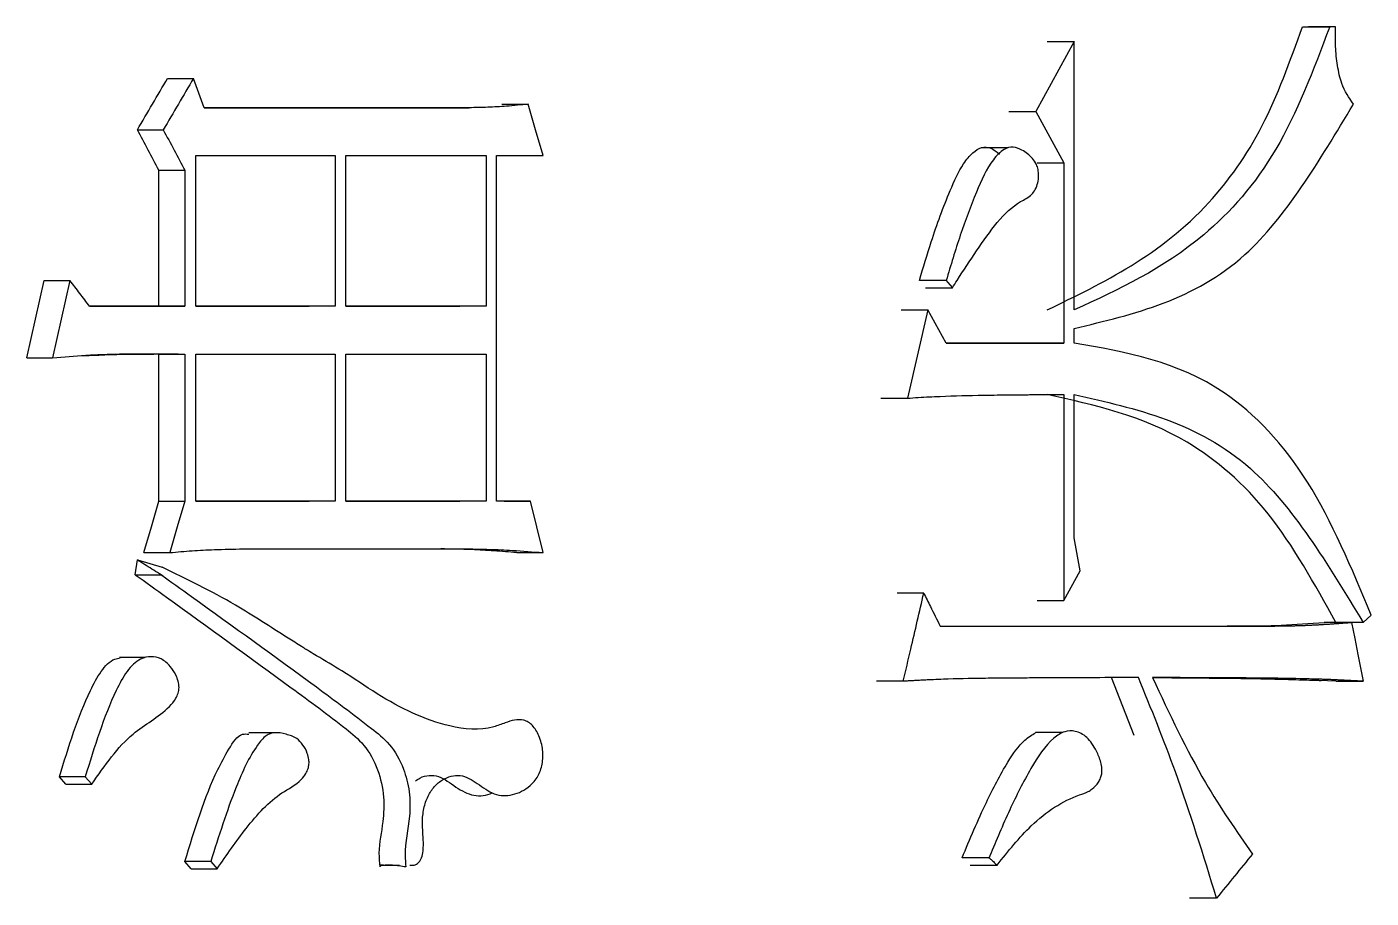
# Model space of a CAD drawing. Header units: millimetres. Extents: x 1890 to 4327, y 775 to 2498.
# Drawn here: x 3067.687 to 3071.641, y 1123.597 to 1126.16 of the extents above; entities that cross this region are included whole.
import ezdxf

# ---------------------------------------------------------------- set-up
doc = ezdxf.new("R2010")
doc.units = ezdxf.units.MM

msp = doc.modelspace()

# ---------------------------------------------------------------- linework, layer by layer
at = {"color": 7, "linetype": 'Continuous', "lineweight": 25}
for p, q in [((3071.5368, 1126.1603), (3071.4568, 1126.1603)), ((3071.5368, 1126.1603), (3071.5194, 1126.1603)), ((3070.7674, 1126.117), (3070.6544, 1125.9115)), ((3070.6883, 1126.117), (3070.7674, 1126.117)), ((3070.7674, 1125.3274), (3070.7674, 1126.117)), ((3068.1009, 1126.0088), (3068.177, 1126.0088)), ((3068.9879, 1125.9223), (3068.2088, 1125.9223)), ((3068.2088, 1125.9223), (3068.9107, 1125.9223)), ((3068.9109, 1125.9223), (3068.9879, 1125.9223)), ((3069.0845, 1125.9331), (3069.1618, 1125.9331)), ((3070.5755, 1125.9115), (3070.6544, 1125.9115)), ((3070.6544, 1125.9115), (3070.7377, 1125.76)), ((3068.0121, 1125.8574), (3068.0881, 1125.8574)), ((3070.5739, 1125.8047), (3070.4945, 1125.8047)), ((3068.1834, 1125.3381), (3068.1834, 1125.7816)), ((3068.1834, 1125.7816), (3068.5939, 1125.7816)), ((3068.5939, 1125.7816), (3068.5939, 1125.3381)), ((3068.6253, 1125.3381), (3068.6253, 1125.7816)), ((3068.6253, 1125.7816), (3069.0377, 1125.7816)), ((3069.0377, 1125.7816), (3069.0377, 1125.3381)), ((3069.0687, 1125.7816), (3069.2052, 1125.7816)), ((3069.0687, 1124.7648), (3069.0687, 1125.7816)), ((3070.6587, 1125.76), (3070.7377, 1125.76)), ((3070.7377, 1125.76), (3070.7377, 1125.23)), ((3068.0755, 1125.7384), (3068.1517, 1125.7384)), ((3068.0755, 1125.3381), (3068.0755, 1125.7384)), ((3068.1517, 1125.7384), (3068.1517, 1125.3381)), ((3067.738, 1125.4138), (3067.8137, 1125.4138)), ((3070.3913, 1125.4139), (3070.3123, 1125.4139)), ((3070.3302, 1125.3923), (3070.4093, 1125.3923)), ((3068.1517, 1125.3381), (3067.8713, 1125.3381)), ((3067.8713, 1125.3381), (3068.0755, 1125.3381)), ((3068.0755, 1125.3381), (3068.1517, 1125.3381)), ((3068.5939, 1125.3381), (3068.1834, 1125.3381)), ((3068.1834, 1125.3381), (3068.5172, 1125.3381)), ((3068.5939, 1125.3381), (3068.5173, 1125.3381)), ((3069.0377, 1125.3381), (3068.6253, 1125.3381)), ((3068.6253, 1125.3381), (3068.9604, 1125.3381)), ((3069.0377, 1125.3381), (3068.9605, 1125.3381)), ((3070.2587, 1125.3273), (3070.3373, 1125.3273)), ((3070.3373, 1125.3273), (3070.2772, 1125.0677)), ((3070.3914, 1125.23), (3070.3373, 1125.3273)), ((3070.7674, 1125.23), (3070.7674, 1125.2732)), ((3070.7377, 1125.23), (3070.3914, 1125.23)), ((3070.3914, 1125.23), (3070.6583, 1125.23)), ((3070.6587, 1125.23), (3070.7377, 1125.23)), ((3067.6869, 1125.1867), (3067.7625, 1125.1867)), ((3068.0755, 1125.1975), (3068.1517, 1125.1975)), ((3068.0755, 1124.7648), (3068.0755, 1125.1975)), ((3068.1517, 1125.1975), (3068.1516, 1124.7648)), ((3068.1834, 1124.7648), (3068.1834, 1125.1975)), ((3068.1834, 1125.1975), (3068.5939, 1125.1975)), ((3068.5939, 1125.1975), (3068.5939, 1124.7648)), ((3068.6253, 1124.7648), (3068.6253, 1125.1975)), ((3068.6253, 1125.1975), (3069.0377, 1125.1975)), ((3069.0377, 1125.1975), (3069.0377, 1124.7648)), ((3070.1986, 1125.0677), (3070.2772, 1125.0677)), ((3070.7377, 1125.0785), (3070.7377, 1124.4728)), ((3070.7674, 1124.6567), (3070.7674, 1125.0785)), ((3068.0755, 1124.7648), (3068.1516, 1124.7648)), ((3068.5939, 1124.7648), (3068.1834, 1124.7648)), ((3068.1834, 1124.7648), (3068.5172, 1124.7648)), ((3068.5939, 1124.7648), (3068.5173, 1124.7648)), ((3069.0377, 1124.7648), (3068.6253, 1124.7648)), ((3068.6253, 1124.7648), (3068.9604, 1124.7648)), ((3069.0377, 1124.7648), (3068.9605, 1124.7648)), ((3069.168, 1124.7648), (3069.0687, 1124.7648)), ((3069.0907, 1124.7648), (3069.168, 1124.7648)), ((3070.7852, 1124.5593), (3070.7674, 1124.6567)), ((3068.0311, 1124.6134), (3068.1072, 1124.6134)), ((3068.3228, 1124.6242), (3068.9817, 1124.6242)), ((3068.9046, 1124.6242), (3068.9817, 1124.6242)), ((3069.1278, 1124.6134), (3069.2052, 1124.6134)), ((3068.0057, 1124.5484), (3068.0121, 1124.5917)), ((3068.0121, 1124.5917), (3068.0849, 1124.5701)), ((3070.7377, 1124.4728), (3070.7852, 1124.5593)), ((3070.3253, 1124.4944), (3070.2467, 1124.4944)), ((3070.6587, 1124.4728), (3070.7377, 1124.4728)), ((3071.618, 1124.4079), (3071.6412, 1124.4295)), ((3070.3733, 1124.397), (3071.2979, 1124.397)), ((3070.3733, 1124.397), (3071.2177, 1124.397)), ((3071.2979, 1124.397), (3071.2181, 1124.397)), ((3071.5832, 1124.4079), (3071.5031, 1124.4079)), ((3071.618, 1124.4079), (3071.5379, 1124.4079)), ((3068.0353, 1124.305), (3067.9593, 1124.305)), ((3070.2651, 1124.2348), (3070.1866, 1124.2348)), ((3070.9437, 1124.0754), (3070.8772, 1124.2456)), ((3071.0599, 1124.2451), (3070.9984, 1124.2453)), ((3071.5374, 1124.2348), (3071.4628, 1124.2376)), ((3071.5379, 1124.2348), (3071.618, 1124.2348)), ((3068.4169, 1124.0832), (3068.34, 1124.0832)), ((3070.7338, 1124.0839), (3070.6542, 1124.0839)), ((3067.8019, 1123.9319), (3067.7828, 1123.9535)), ((3067.8585, 1123.9535), (3067.8777, 1123.9319)), ((3067.8019, 1123.9319), (3067.8777, 1123.9319)), ((3068.1706, 1123.6831), (3068.1516, 1123.7047)), ((3068.2278, 1123.7047), (3068.2468, 1123.6831)), ((3068.1706, 1123.6831), (3068.2468, 1123.6831)), ((3070.4619, 1123.6939), (3070.5411, 1123.6939)), ((3071.1866, 1123.5967), (3071.107, 1123.5967))]:
    msp.add_line(p, q, dxfattribs=at)
at = {"color": 7, "linetype": 'Continuous', "lineweight": 25, "flags": 128}
for points in [[(3071.4394, 1126.1603), (3071.4712, 1126.1603), (3071.5194, 1126.1603)], [(3068.2088, 1125.9223), (3068.1929, 1125.9655), (3068.177, 1126.0088)], [(3069.2052, 1125.7816), (3069.1835, 1125.8574), (3069.1618, 1125.9331)], [(3067.6869, 1125.1867), (3067.7125, 1125.3003), (3067.738, 1125.4138)], [(3067.8137, 1125.4138), (3067.7881, 1125.3003), (3067.7625, 1125.1867)], [(3070.3913, 1125.4139), (3070.3959, 1125.4084), (3070.4026, 1125.4003), (3070.4093, 1125.3923)], [(3068.0311, 1124.6134), (3068.0533, 1124.6891), (3068.0755, 1124.7648)], [(3068.1516, 1124.7648), (3068.1294, 1124.6891), (3068.1072, 1124.6134)], [(3069.2052, 1124.6134), (3069.1866, 1124.6891), (3069.168, 1124.7648)], [(3068.0057, 1124.5484), (3068.0399, 1124.5484), (3068.0608, 1124.5484), (3068.0817, 1124.5484)], [(3071.5832, 1124.4079), (3071.5928, 1124.3605), (3071.6023, 1124.3132), (3071.618, 1124.2348)], [(3067.8585, 1123.9535), (3067.8304, 1123.9535), (3067.8066, 1123.9535), (3067.7828, 1123.9535)], [(3068.2278, 1123.7047), (3068.2, 1123.7047), (3068.1758, 1123.7047), (3068.1516, 1123.7047)]]:
    msp.add_lwpolyline(points, dxfattribs=at)
at = {"color": 7, "linetype": 'Continuous', "lineweight": 25}
for points, knots in [([(3070.6879, 1125.3274), (3070.8548, 1125.4079), (3071.0892, 1125.5212), (3071.3305, 1125.8587), (3071.4025, 1126.0589), (3071.4389, 1126.1603)], [0, 0, 0, 0, 0.549349, 0.771863, 1, 1, 1, 1]), ([(3071.5194, 1126.1603), (3071.4712, 1126.0333), (3071.3763, 1125.783), (3071.1133, 1125.4866), (3070.898, 1125.3874), (3070.7674, 1125.3274)], [0, 0, 0, 0, 0.288413, 0.568681, 1, 1, 1, 1]), ([(3071.589, 1125.9331), (3071.5763, 1125.9518), (3071.555, 1125.9831), (3071.5413, 1126.0464), (3071.5358, 1126.1028), (3071.5365, 1126.1411), (3071.5368, 1126.1603)], [0, 0, 0, 0, 0.328875, 0.550213, 0.774687, 1, 1, 1, 1]), ([(3068.0121, 1125.8574), (3068.0269, 1125.8826), (3068.0565, 1125.9331), (3068.0861, 1125.9836), (3068.1009, 1126.0088)], [0, 0, 0, 0, 0.499999, 1, 1, 1, 1]), ([(3068.177, 1126.0088), (3068.1622, 1125.9836), (3068.1326, 1125.9331), (3068.1029, 1125.8826), (3068.0881, 1125.8574)], [0, 0, 0, 0, 0.499999, 1, 1, 1, 1]), ([(3069.1618, 1125.9331), (3069.1405, 1125.9308), (3069.101, 1125.9264), (3069.043, 1125.9235), (3069.0063, 1125.9227), (3068.9879, 1125.9223)], [0, 0, 0, 0, 0.368696, 0.68428, 1, 1, 1, 1]), ([(3070.7674, 1125.2732), (3070.9448, 1125.315), (3071.2652, 1125.3904), (3071.4891, 1125.7656), (3071.589, 1125.9331)], [0, 0, 0, 0, 0.55346, 1, 1, 1, 1]), ([(3068.0755, 1125.7384), (3068.065, 1125.7582), (3068.0438, 1125.7979), (3068.0227, 1125.8375), (3068.0121, 1125.8574)], [0, 0, 0, 0, 0.5, 1, 1, 1, 1]), ([(3068.0881, 1125.8574), (3068.0987, 1125.8375), (3068.1199, 1125.7979), (3068.1411, 1125.7582), (3068.1517, 1125.7384)], [0, 0, 0, 0, 0.5, 1, 1, 1, 1]), ([(3070.3123, 1125.4139), (3070.3237, 1125.4522), (3070.3507, 1125.5432), (3070.3933, 1125.6591), (3070.434, 1125.7495), (3070.4672, 1125.7901), (3070.4948, 1125.808), (3070.523, 1125.8066), (3070.5394, 1125.793), (3070.5477, 1125.7861)], [0, 0, 0, 0, 0.214509, 0.509856, 0.682333, 0.775387, 0.849127, 0.923756, 1, 1, 1, 1]), ([(3070.4093, 1125.3923), (3070.414, 1125.3997), (3070.4374, 1125.4367), (3070.4997, 1125.5297), (3070.5698, 1125.631), (3070.6373, 1125.6594), (3070.654, 1125.6811), (3070.6611, 1125.7008), (3070.6638, 1125.7215), (3070.6621, 1125.7406), (3070.6559, 1125.7585), (3070.6404, 1125.7803), (3070.6168, 1125.7974), (3070.5881, 1125.8098), (3070.5578, 1125.8003), (3070.5173, 1125.7594), (3070.4762, 1125.6683), (3070.4314, 1125.548), (3070.4047, 1125.4587), (3070.3913, 1125.4139)], [0, 0, 0, 0, 0.025946, 0.129765, 0.338783, 0.385933, 0.404152, 0.422428, 0.440778, 0.454644, 0.468541, 0.48998, 0.535407, 0.570955, 0.607001, 0.655235, 0.757864, 0.878395, 1, 1, 1, 1]), ([(3067.8713, 1125.3381), (3067.8617, 1125.3507), (3067.8425, 1125.376), (3067.8233, 1125.4012), (3067.8137, 1125.4138)], [0, 0, 0, 0, 0.5000004, 1, 1, 1, 1]), ([(3071.6412, 1124.4295), (3071.5838, 1124.5676), (3071.4709, 1124.8395), (3071.1696, 1125.1599), (3070.9191, 1125.2035), (3070.7674, 1125.23)], [0, 0, 0, 0, 0.289357, 0.569882, 1, 1, 1, 1]), ([(3067.7625, 1125.1867), (3067.795, 1125.1894), (3067.8316, 1125.1925), (3067.8702, 1125.1946), (3067.8804, 1125.1951), (3067.8906, 1125.1956), (3067.9027, 1125.1961), (3067.9149, 1125.1965), (3067.9271, 1125.1969), (3067.9393, 1125.1973), (3067.9515, 1125.1976), (3067.9636, 1125.1978), (3067.9758, 1125.198), (3067.988, 1125.1981), (3068.0001, 1125.1982), (3068.0123, 1125.1983), (3068.0244, 1125.1984), (3068.0366, 1125.1984), (3068.0487, 1125.1983), (3068.0609, 1125.1983), (3068.071, 1125.1982), (3068.0791, 1125.1982), (3068.0852, 1125.1982), (3068.0912, 1125.1981), (3068.0973, 1125.1981), (3068.1034, 1125.198), (3068.1094, 1125.1979), (3068.1155, 1125.1979), (3068.1216, 1125.1978), (3068.1276, 1125.1978), (3068.1337, 1125.1977), (3068.1417, 1125.1976), (3068.1477, 1125.1975), (3068.1517, 1125.1975)], [0, 0, 0, 0, 0.250151, 0.281419, 0.297053, 0.328322, 0.35959, 0.390858, 0.422126, 0.453395, 0.484663, 0.515931, 0.5472, 0.578468, 0.609736, 0.641004, 0.672273, 0.703541, 0.734809, 0.766077, 0.797346, 0.81298, 0.828614, 0.844248, 0.859882, 0.875516, 0.891151, 0.906785, 0.922419, 0.938053, 0.953687, 0.969321, 1, 1, 1, 1]), ([(3067.8484, 1125.1934), (3067.8494, 1125.1933), (3067.8592, 1125.193), (3067.9533, 1125.1973), (3068.0161, 1125.1975), (3068.0507, 1125.1976), (3068.0608, 1125.1976), (3068.0606, 1125.1976), (3068.0605, 1125.1976)], [0, 0, 0, 0, 0.055768, 0.55582, 0.7982, 0.940395, 0.975861, 1, 1, 1, 1]), ([(3070.2772, 1125.0677), (3070.2985, 1125.0692), (3070.3305, 1125.0714), (3070.4052, 1125.0744), (3070.4797, 1125.0764), (3070.546, 1125.0773), (3070.5712, 1125.0775), (3070.5778, 1125.0776), (3070.5844, 1125.0777), (3070.5924, 1125.0777), (3070.6003, 1125.0778), (3070.6069, 1125.0779), (3070.6136, 1125.0779), (3070.6202, 1125.078), (3070.6281, 1125.078), (3070.6361, 1125.0781), (3070.644, 1125.0781), (3070.6506, 1125.0782), (3070.6572, 1125.0782), (3070.6638, 1125.0782), (3070.6718, 1125.0783), (3070.6784, 1125.0783), (3070.6836, 1125.0783), (3070.6876, 1125.0783), (3070.6916, 1125.0784), (3070.6955, 1125.0784), (3070.6995, 1125.0784), (3070.7035, 1125.0784), (3070.7074, 1125.0784), (3070.7114, 1125.0784), (3070.7153, 1125.0785), (3070.7193, 1125.0785), (3070.7226, 1125.0785), (3070.7259, 1125.0785), (3070.7307, 1125.0785), (3070.7349, 1125.0785), (3070.7377, 1125.0785)], [0, 0, 0, 0, 0.1383433, 0.207516, 0.4842053, 0.6225493, 0.6398422, 0.6484887, 0.6657816, 0.6830745, 0.7003674, 0.7176603, 0.7263067, 0.7435996, 0.7608926, 0.7781855, 0.7954784, 0.8127713, 0.8214177, 0.8387106, 0.8560035, 0.8732965, 0.8819429, 0.8905894, 0.8992358, 0.9078823, 0.9165287, 0.9251752, 0.9338216, 0.9424681, 0.9511145, 0.959761, 0.9684074, 0.9727307, 0.9813771, 1, 1, 1, 1]), ([(3071.5374, 1124.4079), (3071.4747, 1124.5213), (3071.3507, 1124.7453), (3071.059, 1124.9959), (3070.8281, 1125.0473), (3070.6879, 1125.0785)], [0, 0, 0, 0, 0.287054, 0.56721, 1, 1, 1, 1]), ([(3070.7674, 1125.0785), (3070.9503, 1125.0374), (3071.281, 1124.9631), (3071.5139, 1124.5795), (3071.618, 1124.4079)], [0, 0, 0, 0, 0.552698, 1, 1, 1, 1]), ([(3068.1072, 1124.6134), (3068.129, 1124.6153), (3068.1728, 1124.6192), (3068.2447, 1124.6229), (3068.2946, 1124.6237), (3068.3228, 1124.6242)], [0, 0, 0, 0, 0.303893, 0.607799, 1, 1, 1, 1]), ([(3069.1277, 1124.6134), (3069.1056, 1124.6151), (3069.0614, 1124.6185), (3068.987, 1124.6229), (3068.9346, 1124.6237), (3068.9045, 1124.6242)], [0, 0, 0, 0, 0.29793, 0.595868, 1, 1, 1, 1]), ([(3068.9817, 1124.6242), (3069.0039, 1124.6239), (3069.0484, 1124.6233), (3069.1229, 1124.6198), (3069.1751, 1124.6157), (3069.2052, 1124.6134)], [0, 0, 0, 0, 0.297543, 0.595099, 1, 1, 1, 1]), ([(3068.0876, 1124.5442), (3068.0729, 1124.5533), (3068.051, 1124.567), (3068.027, 1124.5822), (3068.0165, 1124.5889), (3068.0132, 1124.591), (3068.0121, 1124.5917)], [0, 0, 0, 0, 0.582257, 0.869629, 0.954439, 1, 1, 1, 1]), ([(3068.8133, 1123.6939), (3068.8177, 1123.6933), (3068.8265, 1123.6922), (3068.837, 1123.6989), (3068.844, 1123.707), (3068.8495, 1123.7181), (3068.8542, 1123.7421), (3068.8527, 1123.7726), (3068.8512, 1123.8001), (3068.85, 1123.8279), (3068.8533, 1123.8607), (3068.8658, 1123.8974), (3068.8851, 1123.9264), (3068.9088, 1123.9458), (3068.9348, 1123.9569), (3068.9704, 1123.9599), (3069.0126, 1123.9352), (3069.0607, 1123.897), (3069.1163, 1123.8974), (3069.1608, 1123.9183), (3069.1874, 1123.9484), (3069.1981, 1123.972), (3069.2031, 1123.9913), (3069.2053, 1124.0118), (3069.2044, 1124.0332), (3069.2003, 1124.0542), (3069.1934, 1124.0739), (3069.1847, 1124.0913), (3069.1741, 1124.1051), (3069.1618, 1124.1149), (3069.1352, 1124.1264), (3069.1002, 1124.115), (3069.0298, 1124.0881), (3068.8986, 1124.1005), (3068.7505, 1124.1726), (3068.6241, 1124.2604), (3068.5571, 1124.2989), (3068.5233, 1124.3192), (3068.5133, 1124.3253), (3068.51, 1124.3272), (3068.5075, 1124.3288), (3068.5027, 1124.3318), (3068.4849, 1124.3431), (3068.4167, 1124.3856), (3068.2831, 1124.4744), (3068.1573, 1124.5351), (3068.0849, 1124.5701)], [0, 0, 0, 0, 0.00737, 0.015009, 0.018555, 0.022128, 0.030111, 0.045178, 0.055064, 0.060343, 0.075509, 0.090437, 0.104896, 0.120548, 0.135595, 0.150698, 0.180779, 0.211233, 0.242231, 0.273349, 0.290015, 0.297441, 0.304692, 0.312416, 0.319982, 0.327794, 0.336224, 0.34425, 0.351944, 0.359644, 0.367692, 0.398957, 0.418859, 0.492604, 0.619034, 0.682459, 0.727701, 0.740175, 0.743874, 0.745883, 0.74615, 0.748384, 0.7547, 0.77878, 0.872725, 1, 1, 1, 1]), ([(3068.0057, 1124.5484), (3068.0365, 1124.5263), (3068.1903, 1124.4158), (3068.3976, 1124.2653), (3068.5908, 1124.1232), (3068.6803, 1124.0506), (3068.7207, 1123.9805), (3068.7388, 1123.8987), (3068.7356, 1123.814), (3068.7196, 1123.7472), (3068.7238, 1123.702), (3068.7251, 1123.6884)], [0, 0, 0, 0, 0.101474, 0.507349, 0.687605, 0.74902, 0.811274, 0.865807, 0.912165, 0.973682, 1, 1, 1, 1]), ([(3068.0791, 1124.5502), (3068.1099, 1124.5282), (3068.2638, 1124.4177), (3068.4718, 1124.268), (3068.665, 1124.1244), (3068.7554, 1124.0527), (3068.7948, 1123.9863), (3068.8139, 1123.9103), (3068.8153, 1123.822), (3068.7955, 1123.75), (3068.8008, 1123.6999), (3068.802, 1123.6884)], [0, 0, 0, 0, 0.101091, 0.505417, 0.686144, 0.747623, 0.809949, 0.856214, 0.902538, 0.977672, 1, 1, 1, 1]), ([(3070.2651, 1124.2348), (3070.2724, 1124.2663), (3070.2861, 1124.3253), (3070.3062, 1124.4118), (3070.3189, 1124.4669), (3070.3253, 1124.4944)], [0, 0, 0, 0, 0.364009, 0.682004, 1, 1, 1, 1]), ([(3070.3253, 1124.4944), (3070.3318, 1124.4813), (3070.343, 1124.4585), (3070.359, 1124.426), (3070.3686, 1124.4067), (3070.3733, 1124.397)], [0, 0, 0, 0, 0.404151, 0.702075, 1, 1, 1, 1]), ([(3071.2177, 1124.397), (3071.2442, 1124.3971), (3071.2973, 1124.3972), (3071.3924, 1124.3997), (3071.4607, 1124.4048), (3071.5027, 1124.4079)], [0, 0, 0, 0, 0.2784325, 0.5568755, 1, 1, 1, 1]), ([(3071.2979, 1124.397), (3071.3244, 1124.3971), (3071.3576, 1124.3972), (3071.394, 1124.3978), (3071.4056, 1124.398), (3071.4123, 1124.3982), (3071.4172, 1124.3983), (3071.4222, 1124.3985), (3071.4263, 1124.3986), (3071.4305, 1124.3987), (3071.4346, 1124.3989), (3071.4396, 1124.399), (3071.4445, 1124.3992), (3071.4486, 1124.3994), (3071.4528, 1124.3996), (3071.4569, 1124.3998), (3071.4619, 1124.4), (3071.4668, 1124.4002), (3071.4718, 1124.4005), (3071.4759, 1124.4007), (3071.48, 1124.4009), (3071.4842, 1124.4012), (3071.4891, 1124.4014), (3071.4932, 1124.4017), (3071.4974, 1124.4019), (3071.5015, 1124.4022), (3071.5064, 1124.4025), (3071.5114, 1124.4028), (3071.5155, 1124.4031), (3071.5196, 1124.4033), (3071.5238, 1124.4036), (3071.5287, 1124.404), (3071.5336, 1124.4043), (3071.5378, 1124.4046), (3071.5419, 1124.4049), (3071.546, 1124.4052), (3071.5509, 1124.4055), (3071.5559, 1124.4059), (3071.56, 1124.4062), (3071.5641, 1124.4065), (3071.5682, 1124.4068), (3071.5732, 1124.4071), (3071.5782, 1124.4075), (3071.5816, 1124.4077), (3071.5832, 1124.4079)], [0, 0, 0, 0, 0.2780678, 0.3475847, 0.3823431, 0.3997222, 0.4171014, 0.4344806, 0.4518598, 0.4605494, 0.4779286, 0.4953078, 0.512687, 0.5300662, 0.5387558, 0.556135, 0.5735142, 0.5908934, 0.6082725, 0.6256517, 0.6343413, 0.6517205, 0.6690997, 0.6864789, 0.6951685, 0.7125477, 0.7299269, 0.7473061, 0.7646853, 0.7733748, 0.790754, 0.8081332, 0.8255124, 0.8428916, 0.8515812, 0.8689604, 0.8863396, 0.9037188, 0.921098, 0.9297875, 0.9471667, 0.9645459, 0.9822729, 1, 1, 1, 1]), ([(3067.7828, 1123.9535), (3067.8097, 1124.042), (3067.8435, 1124.153), (3067.9034, 1124.2648), (3067.935, 1124.2993), (3067.9556, 1124.3026), (3067.9608, 1124.3035)], [0, 0, 0, 0, 0.631825, 0.793272, 0.948374, 1, 1, 1, 1]), ([(3067.8777, 1123.9319), (3067.9159, 1123.9869), (3067.9837, 1124.0844), (3068.0806, 1124.131), (3068.1231, 1124.1788), (3068.1322, 1124.1991), (3068.1354, 1124.2171), (3068.1323, 1124.2364), (3068.1235, 1124.2578), (3068.1073, 1124.2821), (3068.0824, 1124.303), (3068.0516, 1124.3091), (3068.0157, 1124.3015), (3067.9792, 1124.2656), (3067.9195, 1124.1521), (3067.8855, 1124.0415), (3067.8585, 1123.9535)], [0, 0, 0, 0, 0.207529, 0.367373, 0.400836, 0.41667, 0.431354, 0.448141, 0.466694, 0.497248, 0.538464, 0.578549, 0.619959, 0.682144, 0.746848, 1, 1, 1, 1]), ([(3070.9569, 1124.2456), (3070.9191, 1124.2455), (3070.8765, 1124.2455), (3070.8314, 1124.2453), (3070.8195, 1124.2453), (3070.8101, 1124.2453), (3070.7982, 1124.2453), (3070.7863, 1124.2452), (3070.7673, 1124.2452), (3070.7483, 1124.2451), (3070.7245, 1124.245), (3070.7054, 1124.2449), (3070.6816, 1124.2448), (3070.6626, 1124.2446), (3070.6292, 1124.2444), (3070.5957, 1124.2441), (3070.5479, 1124.2439), (3070.4802, 1124.243), (3070.4122, 1124.2418), (3070.3583, 1124.2397), (3070.3387, 1124.2388), (3070.324, 1124.2381), (3070.3117, 1124.2374), (3070.3019, 1124.2369), (3070.2921, 1124.2363), (3070.2798, 1124.2356), (3070.27, 1124.2351), (3070.2651, 1124.2348)], [0, 0, 0, 0, 0.165615, 0.186317, 0.196668, 0.21737, 0.227722, 0.248424, 0.269126, 0.31053, 0.331232, 0.372636, 0.393338, 0.434742, 0.455444, 0.538253, 0.579657, 0.662465, 0.831215, 0.873409, 0.894506, 0.915603, 0.9367, 0.947248, 0.957797, 0.978898, 1, 1, 1, 1]), ([(3071.1866, 1123.5967), (3071.1479, 1123.7221), (3071.0788, 1123.9456), (3070.9941, 1124.1541), (3070.9569, 1124.2456)], [0, 0, 0, 0, 0.561153, 1, 1, 1, 1]), ([(3071.618, 1124.2348), (3071.6136, 1124.235), (3071.6048, 1124.2355), (3071.5938, 1124.2361), (3071.5828, 1124.2366), (3071.574, 1124.2371), (3071.563, 1124.2376), (3071.5542, 1124.2381), (3071.5432, 1124.2386), (3071.5344, 1124.239), (3071.5234, 1124.2395), (3071.5146, 1124.2398), (3071.5057, 1124.2402), (3071.4969, 1124.2405), (3071.4815, 1124.241), (3071.4329, 1124.2423), (3071.3798, 1124.2435), (3071.3, 1124.2442), (3071.2511, 1124.2446), (3071.2066, 1124.2448), (3071.1955, 1124.2449), (3071.1866, 1124.2449), (3071.1777, 1124.245), (3071.1688, 1124.245), (3071.1576, 1124.2451), (3071.1487, 1124.2451), (3071.1376, 1124.2452), (3071.1286, 1124.2452), (3071.1175, 1124.2452), (3071.1085, 1124.2453), (3071.0974, 1124.2453), (3071.0885, 1124.2453), (3071.0795, 1124.2454), (3071.0706, 1124.2454), (3071.0616, 1124.2454), (3071.0538, 1124.2454), (3071.0482, 1124.2455), (3071.0438, 1124.2455), (3071.0382, 1124.2455), (3071.0337, 1124.2455), (3071.0292, 1124.2455), (3071.0248, 1124.2455), (3071.0203, 1124.2455), (3071.0147, 1124.2456), (3071.0102, 1124.2456), (3071.0044, 1124.2456), (3071.0007, 1124.2456), (3070.9983, 1124.2456)], [0, 0, 0, 0, 0.021479, 0.042959, 0.053699, 0.075178, 0.085918, 0.107397, 0.118137, 0.139616, 0.150356, 0.171836, 0.182575, 0.193315, 0.214795, 0.257754, 0.42959, 0.472549, 0.644384, 0.665864, 0.687343, 0.698083, 0.708823, 0.730302, 0.741042, 0.762521, 0.773261, 0.79474, 0.80548, 0.82696, 0.837699, 0.859179, 0.869918, 0.880658, 0.902138, 0.912877, 0.918247, 0.928987, 0.934357, 0.945097, 0.950466, 0.955836, 0.966576, 0.971946, 0.982686, 0.988055, 1, 1, 1, 1]), ([(3070.9983, 1124.2456), (3071.0481, 1124.1391), (3071.1365, 1123.9503), (3071.2447, 1123.7943), (3071.2919, 1123.7263)], [0, 0, 0, 0, 0.563978, 1, 1, 1, 1]), ([(3071.0546, 1124.2452), (3071.1391, 1124.2446), (3071.2638, 1124.2438), (3071.3978, 1124.2403), (3071.4621, 1124.2383), (3071.4876, 1124.2374), (3071.4935, 1124.2372), (3071.4941, 1124.2372), (3071.4941, 1124.2372), (3071.4941, 1124.2372)], [0, 0, 0, 0, 0.536997, 0.791256, 0.944497, 0.993019, 0.997393, 0.999213, 1, 1, 1, 1]), ([(3068.1516, 1123.7047), (3068.1805, 1123.7994), (3068.2166, 1123.9182), (3068.2793, 1124.0339), (3068.3104, 1124.0818), (3068.3333, 1124.0796), (3068.3393, 1124.079)], [0, 0, 0, 0, 0.628291, 0.787843, 0.943892, 1, 1, 1, 1]), ([(3068.2468, 1123.6831), (3068.2745, 1123.7235), (3068.3327, 1123.8083), (3068.4158, 1123.9), (3068.4826, 1123.9306), (3068.5066, 1123.9607), (3068.5142, 1123.9766), (3068.5172, 1123.9909), (3068.5166, 1124.0064), (3068.5112, 1124.0266), (3068.4993, 1124.0487), (3068.4782, 1124.0708), (3068.4483, 1124.0793), (3068.4179, 1124.0863), (3068.3878, 1124.0756), (3068.3462, 1124.0248), (3068.2895, 1123.9), (3068.2512, 1123.7788), (3068.2278, 1123.7047)], [0, 0, 0, 0, 0.145124, 0.304252, 0.383323, 0.40611, 0.420719, 0.431527, 0.442364, 0.458238, 0.484495, 0.512276, 0.553409, 0.599258, 0.628708, 0.668116, 0.797317, 1, 1, 1, 1]), ([(3070.4379, 1123.7156), (3070.4611, 1123.7707), (3070.5026, 1123.8694), (3070.5636, 1123.9857), (3070.6125, 1124.0581), (3070.6431, 1124.0768), (3070.654, 1124.0834)], [0, 0, 0, 0, 0.386582, 0.691179, 0.890462, 1, 1, 1, 1]), ([(3070.5411, 1123.6939), (3070.5736, 1123.7346), (3070.6468, 1123.8261), (3070.7418, 1123.8885), (3070.8049, 1123.9069), (3070.8237, 1123.9196), (3070.8366, 1123.9325), (3070.8455, 1123.9491), (3070.8493, 1123.9626), (3070.8497, 1123.9789), (3070.8452, 1124.0026), (3070.8312, 1124.0362), (3070.8065, 1124.0724), (3070.7725, 1124.0901), (3070.7384, 1124.089), (3070.6906, 1124.058), (3070.6364, 1123.9755), (3070.5761, 1123.8558), (3070.5378, 1123.7646), (3070.5179, 1123.7174), (3070.5171, 1123.7156)], [0, 0, 0, 0, 0.1480931, 0.3328619, 0.3646978, 0.380614, 0.4069728, 0.4189651, 0.429085, 0.4392395, 0.4542826, 0.4830923, 0.5286093, 0.5720408, 0.6096716, 0.6511146, 0.7557311, 0.8730506, 0.9951641, 1, 1, 1, 1]), ([(3068.8296, 1123.9413), (3068.8339, 1123.9444), (3068.8468, 1123.9538), (3068.8702, 1123.9589), (3068.9073, 1123.9557), (3068.9485, 1123.9214), (3069.0006, 1123.8939), (3069.0387, 1123.8975), (3069.0559, 1123.907), (3069.0559, 1123.9071)], [0, 0, 0, 0, 0.0611875, 0.1807988, 0.2971969, 0.5319522, 0.7661169, 0.9995646, 1, 1, 1, 1]), ([(3070.5171, 1123.7156), (3070.5105, 1123.7156), (3070.4973, 1123.7156), (3070.4775, 1123.7156), (3070.4579, 1123.7156), (3070.4448, 1123.7156), (3070.4383, 1123.7156)], [0, 0, 0, 0, 0.251199, 0.502399, 0.753599, 1, 1, 1, 1]), ([(3070.5171, 1123.7156), (3070.5192, 1123.7137), (3070.5242, 1123.7092), (3070.5322, 1123.702), (3070.5381, 1123.6966), (3070.5411, 1123.6939)], [0, 0, 0, 0, 0.256452, 0.628226, 1, 1, 1, 1]), ([(3071.2919, 1123.7263), (3071.2744, 1123.7047), (3071.2394, 1123.6615), (3071.2042, 1123.6183), (3071.1866, 1123.5967)], [0, 0, 0, 0, 0.5, 1, 1, 1, 1]), ([(3068.7364, 1123.6939), (3068.7339, 1123.6939), (3068.73, 1123.6939), (3068.7261, 1123.6939), (3068.7249, 1123.6939), (3068.7248, 1123.6939), (3068.7248, 1123.6939), (3068.7279, 1123.6939), (3068.7453, 1123.6939), (3068.7619, 1123.6939), (3068.7766, 1123.6939), (3068.7832, 1123.6939)], [0, 0, 0, 0, 0.13378, 0.2044, 0.212318, 0.214881, 0.216602, 0.217222, 0.490673, 0.769444, 1, 1, 1, 1]), ([(3068.802, 1123.6884), (3068.7888, 1123.6904), (3068.7659, 1123.6939), (3068.7408, 1123.6941), (3068.7284, 1123.6922), (3068.7255, 1123.6904), (3068.7251, 1123.6894), (3068.725, 1123.6888), (3068.725, 1123.6885), (3068.7251, 1123.6884)], [0, 0, 0, 0, 0.493604, 0.861876, 0.955662, 0.982084, 0.991539, 0.995796, 1, 1, 1, 1])]:
    msp.add_open_spline(points, degree=3, knots=knots, dxfattribs=at)

doc.saveas('drawing.dxf')
